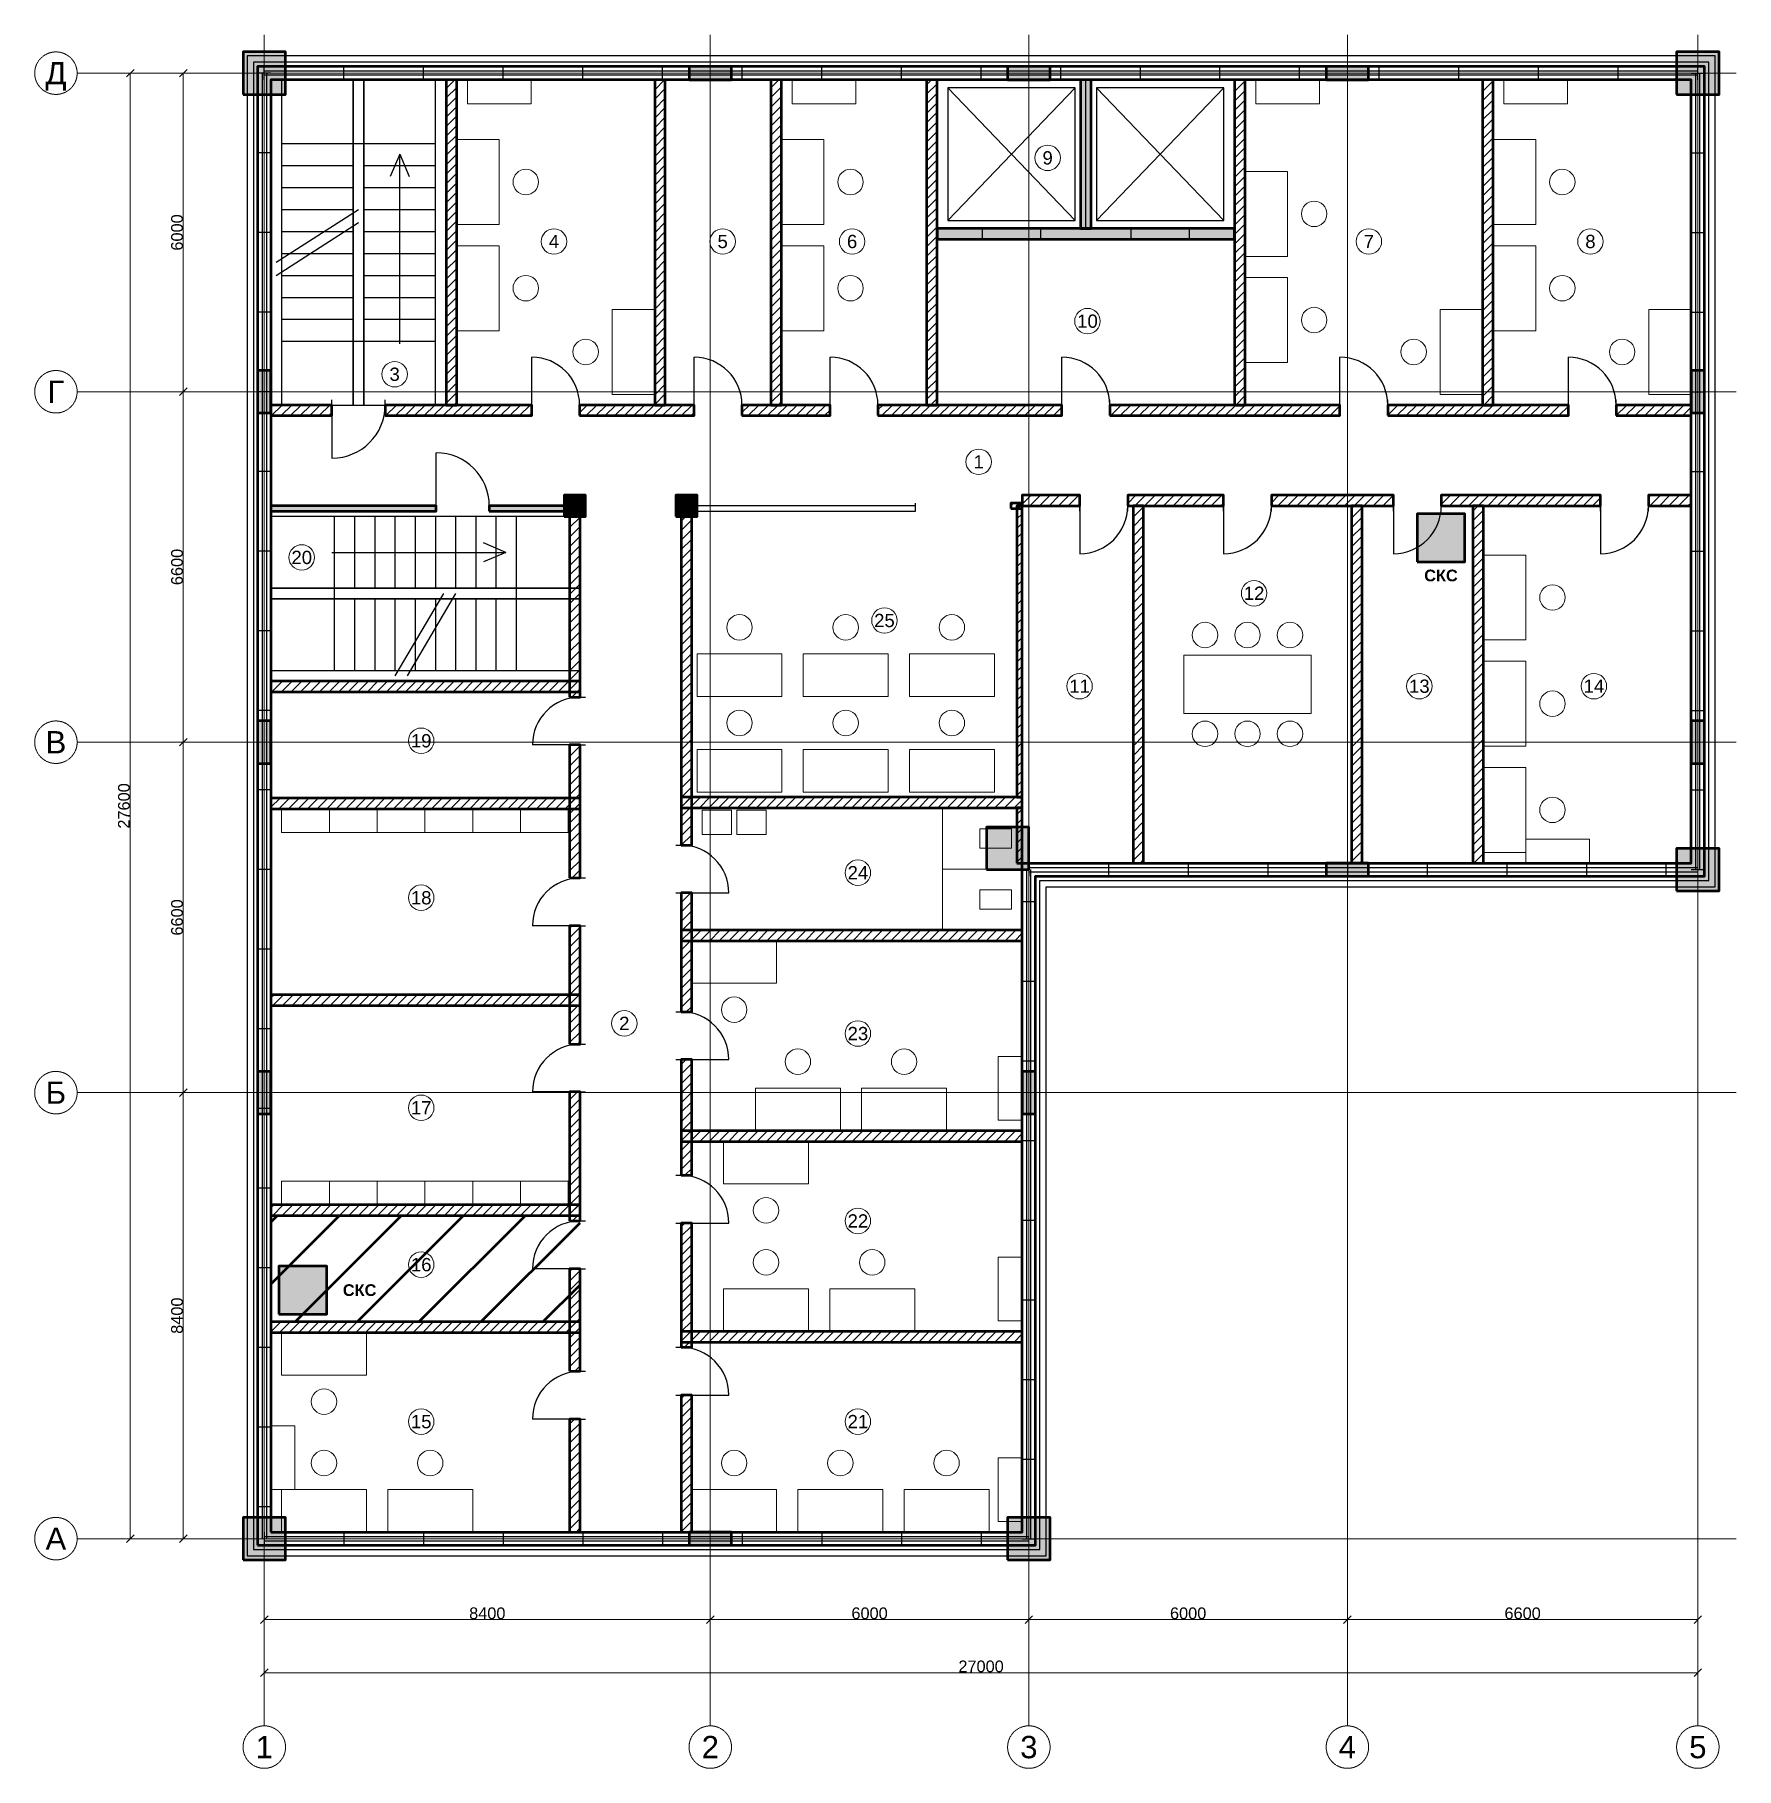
# Model space of a CAD drawing. Header units: millimetres. Extents: x -4325 to 27725, y -4325 to 28325.
import ezdxf
from ezdxf.enums import TextEntityAlignment as Align

# ---------------------------------------------------------------- set-up
doc = ezdxf.new("R2010")
doc.units = ezdxf.units.MM
doc.linetypes.add('CENTER2', pattern=[2.541, 1.587, -0.318, 0.318, -0.318])
for name, color, linetype, lineweight in [('A-ANNO-ROOM', 7, 'CONTINUOUS', 18), ('A-DIMS', 8, 'CONTINUOUS', 13), ('A-DOOR', 3, 'CONTINUOUS', 25), ('A-ELEV', 7, 'CONTINUOUS', 25), ('A-FACADE-PANEL', 8, 'CONTINUOUS', 25), ('A-FURN', 8, 'CONTINUOUS', 18), ('A-GLAZ-RIBBON', 5, 'CONTINUOUS', 25), ('A-GRID', 8, 'CENTER2', 13), ('A-HATCH', 9, 'CONTINUOUS', 9), ('A-OUTLINE', 7, 'CONTINUOUS', 50), ('A-SANI', 8, 'CONTINUOUS', 18), ('A-STAIR', 7, 'CONTINUOUS', 25), ('A-WALL-BLOCK', 9, 'CONTINUOUS', 50), ('A-WALL-GLASS', 4, 'CONTINUOUS', 25), ('A-WALL-RC', 7, 'CONTINUOUS', 50), ('E-SCS-RISER', 1, 'CONTINUOUS', 50), ('E-SERVER-ROOM', 1, 'CONTINUOUS', 50)]:
    doc.layers.add(name, color=color, linetype=linetype, lineweight=lineweight)
doc.styles.add('Arial-Bold', font='arialbd.ttf')
doc.styles.get("Standard").update_dxf_attribs({"font": 'arial.ttf'})

msp = doc.modelspace()

# ---------------------------------------------------------------- hatches: boundary and pattern name
at = {"layer": 'A-HATCH'}
h = msp.add_hatch(dxfattribs=at)
h.set_pattern_fill('ANSI31', scale=40)
h.paths.add_polyline_path([(3425, 21350), (3625, 21350), (3625, 27475), (3625, 27475), (3425, 27475), (3425, 27475)])
h = msp.add_hatch(dxfattribs=at)
h.set_pattern_fill('ANSI31', scale=40)
h.paths.add_polyline_path([(7353, 21350), (7553, 21350), (7553, 27475), (7553, 27475), (7353, 27475), (7353, 27475)])
h = msp.add_hatch(dxfattribs=at)
h.set_pattern_fill('ANSI31', scale=40)
h.paths.add_polyline_path([(9541, 21350), (9741, 21350), (9741, 27475), (9741, 27475), (9541, 27475), (9541, 27475)])
h = msp.add_hatch(dxfattribs=at)
h.set_pattern_fill('ANSI31', scale=40)
h.paths.add_polyline_path([(12474, 21350), (12674, 21350), (12674, 27475), (12674, 27475), (12474, 27475), (12474, 27475)])
h = msp.add_hatch(dxfattribs=at)
h.set_pattern_fill('ANSI31', scale=40)
h.paths.add_polyline_path([(18274, 21350), (18474, 21350), (18474, 27475), (18474, 27475), (18274, 27475), (18274, 27475)])
h = msp.add_hatch(dxfattribs=at)
h.set_pattern_fill('ANSI31', scale=40)
h.paths.add_polyline_path([(22947, 21350), (23147, 21350), (23147, 27475), (23147, 27475), (22947, 27475), (22947, 27475)])
h = msp.add_hatch(dxfattribs=at)
h.set_pattern_fill('ANSI31', scale=40)
h.paths.add_polyline_path([(125, 21150), (125, 21150), (1275, 21150), (1275, 21350), (125, 21350), (125, 21350)])
h = msp.add_hatch(dxfattribs=at)
h.set_pattern_fill('ANSI31', scale=40)
h.paths.add_polyline_path([(2275, 21150), (5039, 21150), (5039, 21350), (2275, 21350)])
h = msp.add_hatch(dxfattribs=at)
h.set_pattern_fill('ANSI31', scale=40)
h.paths.add_polyline_path([(5939, 21150), (8097, 21150), (8097, 21350), (5939, 21350)])
h = msp.add_hatch(dxfattribs=at)
h.set_pattern_fill('ANSI31', scale=40)
h.paths.add_polyline_path([(8997, 21150), (10658, 21150), (10658, 21350), (8997, 21350)])
h = msp.add_hatch(dxfattribs=at)
h.set_pattern_fill('ANSI31', scale=40)
h.paths.add_polyline_path([(11558, 21150), (15024, 21150), (15024, 21350), (11558, 21350)])
h = msp.add_hatch(dxfattribs=at)
h.set_pattern_fill('ANSI31', scale=40)
h.paths.add_polyline_path([(15924, 21150), (20260, 21150), (20260, 21350), (15924, 21350)])
h = msp.add_hatch(dxfattribs=at)
h.set_pattern_fill('ANSI31', scale=40)
h.paths.add_polyline_path([(21160, 21150), (24561, 21150), (24561, 21350), (21160, 21350)])
h = msp.add_hatch(dxfattribs=at)
h.set_pattern_fill('ANSI31', scale=40)
h.paths.add_polyline_path([(25461, 21150), (26875, 21150), (26875, 21150), (26875, 21350), (26875, 21350), (25461, 21350)])
h = msp.add_hatch(dxfattribs=at)
h.set_pattern_fill('ANSI31', scale=40)
h.paths.add_polyline_path([(14275, 19450), (15362, 19450), (15362, 19650), (14275, 19650)])
h = msp.add_hatch(dxfattribs=at)
h.set_pattern_fill('ANSI31', scale=40)
h.paths.add_polyline_path([(16262, 19450), (18068, 19450), (18068, 19650), (16262, 19650)])
h = msp.add_hatch(dxfattribs=at)
h.set_pattern_fill('ANSI31', scale=40)
h.paths.add_polyline_path([(18968, 19450), (21268, 19450), (21268, 19650), (18968, 19650)])
h = msp.add_hatch(dxfattribs=at)
h.set_pattern_fill('ANSI31', scale=40)
h.paths.add_polyline_path([(22168, 19450), (25168, 19450), (25168, 19650), (22168, 19650)])
h = msp.add_hatch(dxfattribs=at)
h.set_pattern_fill('ANSI31', scale=40)
h.paths.add_polyline_path([(26068, 19450), (26875, 19450), (26875, 19450), (26875, 19650), (26875, 19650), (26068, 19650)])
h = msp.add_hatch(dxfattribs=at)
h.set_pattern_fill('ANSI31', scale=40)
h.paths.add_polyline_path([(5750, 15850), (5950, 15850), (5950, 19450), (5750, 19450)])
h = msp.add_hatch(dxfattribs=at)
h.set_pattern_fill('ANSI31', scale=40)
h.paths.add_polyline_path([(7850, 13062), (8050, 13062), (8050, 19450), (7850, 19450)])
h = msp.add_hatch(dxfattribs=at)
h.set_pattern_fill('ANSI31', scale=40)
h.paths.add_polyline_path([(14062, 19400), (14275, 19400), (14275, 19500), (14062, 19500)])
h = msp.add_hatch(dxfattribs=at)
h.set_pattern_fill('ANSI31', scale=40)
h.paths.add_polyline_path([(14175, 13962), (14275, 13962), (14275, 19450), (14175, 19450)])
h = msp.add_hatch(dxfattribs=at)
h.set_pattern_fill('ANSI31', scale=40)
h.paths.add_polyline_path([(16362, 12725), (16562, 12725), (16562, 12725), (16562, 19450), (16362, 19450), (16362, 12725)])
h = msp.add_hatch(dxfattribs=at)
h.set_pattern_fill('ANSI31', scale=40)
h.paths.add_polyline_path([(20475, 12725), (20675, 12725), (20675, 12725), (20675, 19450), (20475, 19450), (20475, 12725)])
h = msp.add_hatch(dxfattribs=at)
h.set_pattern_fill('ANSI31', scale=40)
h.paths.add_polyline_path([(22762, 12725), (22962, 12725), (22962, 12725), (22962, 19450), (22762, 19450), (22762, 12725)])
h = msp.add_hatch(dxfattribs=at)
h.set_pattern_fill('ANSI31', scale=40)
h.paths.add_polyline_path([(125, 15950), (125, 15950), (5950, 15950), (5950, 16150), (125, 16150), (125, 16150)])
h = msp.add_hatch(dxfattribs=at)
h.set_pattern_fill('ANSI31', scale=40)
h.paths.add_polyline_path([(5750, 12444), (5950, 12444), (5950, 14950), (5750, 14950)])
h = msp.add_hatch(dxfattribs=at)
h.set_pattern_fill('ANSI31', scale=40)
h.paths.add_polyline_path([(125, 13747), (125, 13747), (5950, 13747), (5950, 13947), (125, 13947), (125, 13947)])
h = msp.add_hatch(dxfattribs=at)
h.set_pattern_fill('ANSI31', scale=40)
h.paths.add_polyline_path([(7850, 13762), (14275, 13762), (14275, 13962), (7850, 13962)])
h = msp.add_hatch(dxfattribs=at)
h.set_pattern_fill('ANSI31', scale=40)
h.paths.add_polyline_path([(14175, 12725), (14275, 12725), (14275, 12725), (14275, 13762), (14175, 13762), (14175, 12725)])
h = msp.add_hatch(dxfattribs=at)
h.set_pattern_fill('ANSI31', scale=40)
h.paths.add_polyline_path([(7850, 9922), (8050, 9922), (8050, 12162), (7850, 12162)])
h = msp.add_hatch(dxfattribs=at)
h.set_pattern_fill('ANSI31', scale=40)
h.paths.add_polyline_path([(5750, 9313), (5950, 9313), (5950, 11544), (5750, 11544)])
h = msp.add_hatch(dxfattribs=at)
h.set_pattern_fill('ANSI31', scale=40)
h.paths.add_polyline_path([(7850, 11262), (14275, 11262), (14275, 11262), (14275, 11462), (14275, 11462), (7850, 11462)])
h = msp.add_hatch(dxfattribs=at)
h.set_pattern_fill('ANSI31', scale=40)
h.paths.add_polyline_path([(125, 10041), (125, 10041), (5950, 10041), (5950, 10241), (125, 10241), (125, 10241)])
h = msp.add_hatch(dxfattribs=at)
h.set_pattern_fill('ANSI31', scale=40)
h.paths.add_polyline_path([(7850, 6844), (8050, 6844), (8050, 9022), (7850, 9022)])
h = msp.add_hatch(dxfattribs=at)
h.set_pattern_fill('ANSI31', scale=40)
h.paths.add_polyline_path([(5750, 5985), (5950, 5985), (5950, 8413), (5750, 8413)])
h = msp.add_hatch(dxfattribs=at)
h.set_pattern_fill('ANSI31', scale=40)
h.paths.add_polyline_path([(7850, 7483), (14275, 7483), (14275, 7483), (14275, 7683), (14275, 7683), (7850, 7683)])
h = msp.add_hatch(dxfattribs=at)
h.set_pattern_fill('ANSI31', scale=40)
h.paths.add_polyline_path([(125, 6085), (125, 6085), (5950, 6085), (5950, 6285), (125, 6285), (125, 6285)])
h = msp.add_hatch(dxfattribs=at)
h.set_pattern_fill('ANSI31', scale=40)
h.paths.add_polyline_path([(7850, 3604), (8050, 3604), (8050, 5944), (7850, 5944)])
h = msp.add_hatch(dxfattribs=at)
h.set_pattern_fill('ANSI31', scale=40)
h.paths.add_polyline_path([(5750, 3153), (5950, 3153), (5950, 5085), (5750, 5085)])
h = msp.add_hatch(dxfattribs=at)
h.set_pattern_fill('ANSI31', scale=40)
h.paths.add_polyline_path([(125, 3881), (125, 3881), (5950, 3881), (5950, 4081), (125, 4081), (125, 4081)])
h = msp.add_hatch(dxfattribs=at)
h.set_pattern_fill('ANSI31', scale=40)
h.paths.add_polyline_path([(7850, 3704), (14275, 3704), (14275, 3704), (14275, 3904), (14275, 3904), (7850, 3904)])
h = msp.add_hatch(dxfattribs=at)
h.set_pattern_fill('ANSI31', scale=40)
h.paths.add_polyline_path([(7850, 125), (8050, 125), (8050, 125), (8050, 2704), (7850, 2704), (7850, 125)])
h = msp.add_hatch(dxfattribs=at)
h.set_pattern_fill('ANSI31', scale=40)
h.paths.add_polyline_path([(5750, 125), (5950, 125), (5950, 125), (5950, 2253), (5750, 2253), (5750, 125)])
at = {"layer": 'A-WALL-RC'}
h = msp.add_hatch(color=7, dxfattribs=at)
h.dxf.hatch_style = 1
h.paths.add_polyline_path([(-400, 27200), (400, 27200), (400, 28000), (-400, 28000)])
h = msp.add_hatch(color=7, dxfattribs=at)
h.dxf.hatch_style = 1
h.paths.add_polyline_path([(26600, 27200), (27400, 27200), (27400, 28000), (26600, 28000)])
h = msp.add_hatch(color=7, dxfattribs=at)
h.dxf.hatch_style = 1
h.paths.add_polyline_path([(8000, 27475), (8800, 27475), (8800, 27725), (8000, 27725)])
h = msp.add_hatch(color=7, dxfattribs=at)
h.dxf.hatch_style = 1
h.paths.add_polyline_path([(14000, 27475), (14800, 27475), (14800, 27725), (14000, 27725)])
h = msp.add_hatch(color=7, dxfattribs=at)
h.dxf.hatch_style = 1
h.paths.add_polyline_path([(15374, 24675), (15574, 24675), (15574, 27475), (15574, 27475), (15374, 27475), (15374, 27475)])
h = msp.add_hatch(color=7, dxfattribs=at)
h.dxf.hatch_style = 1
h.paths.add_polyline_path([(20000, 27475), (20800, 27475), (20800, 27725), (20000, 27725)])
h = msp.add_hatch(color=7, dxfattribs=at)
h.dxf.hatch_style = 1
h.paths.add_polyline_path([(12674, 24475), (18274, 24475), (18274, 24675), (12674, 24675)])
h = msp.add_hatch(color=7, dxfattribs=at)
h.dxf.hatch_style = 1
h.paths.add_polyline_path([(-125, 21200), (125, 21200), (125, 22000), (-125, 22000)])
h = msp.add_hatch(color=7, dxfattribs=at)
h.dxf.hatch_style = 1
h.paths.add_polyline_path([(26875, 21200), (27125, 21200), (27125, 22000), (26875, 22000)])
h = msp.add_hatch(color=7, dxfattribs=at)
h.dxf.hatch_style = 1
h.paths.add_polyline_path([(5650, 19250), (6050, 19250), (6050, 19650), (5650, 19650)])
h = msp.add_hatch(color=7, dxfattribs=at)
h.dxf.hatch_style = 1
h.paths.add_polyline_path([(7750, 19250), (8150, 19250), (8150, 19650), (7750, 19650)])
h = msp.add_hatch(color=7, dxfattribs=at)
h.dxf.hatch_style = 1
h.paths.add_polyline_path([(125, 19350), (125, 19350), (3238, 19350), (3238, 19450), (125, 19450), (125, 19450)])
h = msp.add_hatch(color=7, dxfattribs=at)
h.dxf.hatch_style = 1
h.paths.add_polyline_path([(4238, 19350), (5750, 19350), (5750, 19450), (4238, 19450)])
h = msp.add_hatch(color=7, dxfattribs=at)
h.dxf.hatch_style = 1
h.paths.add_polyline_path([(-125, 14600), (125, 14600), (125, 15400), (-125, 15400)])
h = msp.add_hatch(color=7, dxfattribs=at)
h.dxf.hatch_style = 1
h.paths.add_polyline_path([(26875, 14600), (27125, 14600), (27125, 15400), (26875, 15400)])
h = msp.add_hatch(color=7, dxfattribs=at)
h.dxf.hatch_style = 1
h.paths.add_polyline_path([(13600, 12600), (14400, 12600), (14400, 13400), (13600, 13400)])
h = msp.add_hatch(color=7, dxfattribs=at)
h.dxf.hatch_style = 1
h.paths.add_polyline_path([(26600, 12200), (27400, 12200), (27400, 13000), (26600, 13000)])
h = msp.add_hatch(color=7, dxfattribs=at)
h.dxf.hatch_style = 1
h.paths.add_polyline_path([(20000, 12475), (20800, 12475), (20800, 12725), (20000, 12725)])
h = msp.add_hatch(color=7, dxfattribs=at)
h.dxf.hatch_style = 1
h.paths.add_polyline_path([(-125, 8000), (125, 8000), (125, 8800), (-125, 8800)])
h = msp.add_hatch(color=7, dxfattribs=at)
h.dxf.hatch_style = 1
h.paths.add_polyline_path([(14275, 8000), (14525, 8000), (14525, 8800), (14275, 8800)])
h = msp.add_hatch(color=7, dxfattribs=at)
h.dxf.hatch_style = 1
h.paths.add_polyline_path([(-400, -400), (400, -400), (400, 400), (-400, 400)])
h = msp.add_hatch(color=7, dxfattribs=at)
h.dxf.hatch_style = 1
h.paths.add_polyline_path([(14000, -400), (14800, -400), (14800, 400), (14000, 400)])
h = msp.add_hatch(color=7, dxfattribs=at)
h.dxf.hatch_style = 1
h.paths.add_polyline_path([(8000, -125), (8800, -125), (8800, 125), (8000, 125)])
at = {"layer": 'E-SCS-RISER'}
h = msp.add_hatch(color=7, dxfattribs=at)
h.dxf.hatch_style = 1
h.paths.add_polyline_path([(21712, 18400), (22612, 18400), (22612, 19300), (21712, 19300)])
h = msp.add_hatch(color=7, dxfattribs=at)
h.dxf.hatch_style = 1
h.paths.add_polyline_path([(275, 4231), (1175, 4231), (1175, 5131), (275, 5131)])
at = {"layer": 'E-SERVER-ROOM'}
h = msp.add_hatch(dxfattribs=at)
h.set_pattern_fill('ANSI31', scale=260)
h.paths.add_polyline_path([(125, 4081), (5950, 4081), (5950, 6085), (125, 6085)])

# ---------------------------------------------------------------- linework, layer by layer
at = {"layer": 'A-ANNO-ROOM'}
for centre in [(14754, 26005), (5455, 24430), (8633, 24430), (11071, 24430), (20804, 24430), (24977, 24430), (15504, 22930), (2455, 21930), (13455, 20280), (705, 18480), (18642, 17805), (11680, 17292), (15355, 16055), (21755, 16055), (25042, 16055), (2955, 15027), (11180, 12542), (2955, 12071), (6780, 9705), (11180, 9513), (2955, 8115), (11180, 5984), (2955, 5161), (2955, 2205), (11180, 2205)]:
    msp.add_circle(centre, 240, dxfattribs=at)
at = {"layer": 'A-DIMS'}
for p, q in [((-2596, 27529), (-2454, 27671)), ((-2525, 0), (-2525, 27600)), ((-1596, 27529), (-1454, 27671)), ((-1525, 21600), (-1525, 27600)), ((-1596, 21529), (-1454, 21671)), ((-1596, 21529), (-1454, 21671)), ((-1525, 15000), (-1525, 21600)), ((-1596, 14929), (-1454, 15071)), ((-1596, 14929), (-1454, 15071)), ((-1525, 8400), (-1525, 15000)), ((-1596, 8329), (-1454, 8471)), ((-1596, 8329), (-1454, 8471)), ((-1525, 0), (-1525, 8400)), ((-2596, -71), (-2454, 71)), ((-1596, -71), (-1454, 71)), ((-71, -1596), (71, -1454)), ((0, -1525), (8400, -1525)), ((8329, -1596), (8471, -1454)), ((8329, -1596), (8471, -1454)), ((8400, -1525), (14400, -1525)), ((14329, -1596), (14471, -1454)), ((14329, -1596), (14471, -1454)), ((14400, -1525), (20400, -1525)), ((20329, -1596), (20471, -1454)), ((20329, -1596), (20471, -1454)), ((20400, -1525), (27000, -1525)), ((26929, -1596), (27071, -1454)), ((-71, -2596), (71, -2454)), ((0, -2525), (27000, -2525)), ((26929, -2596), (27071, -2454))]:
    msp.add_line(p, q, dxfattribs=at)
at = {"layer": 'A-DOOR'}
for p, q in [((13524, 24475), (13524, 24675)), ((14624, 24475), (14624, 24675)), ((16324, 24475), (16324, 24675)), ((17424, 24475), (17424, 24675)), ((5039, 21350), (5039, 22250)), ((8097, 21350), (8097, 22250)), ((10658, 21350), (10658, 22250)), ((15024, 21350), (15024, 22250)), ((20260, 21350), (20260, 22250)), ((24561, 21350), (24561, 22250)), ((1275, 21250), (1275, 21450)), ((1275, 21350), (1275, 20350)), ((2275, 21250), (2275, 21450)), ((5039, 21250), (5039, 21450)), ((5939, 21250), (5939, 21450)), ((8097, 21250), (8097, 21450)), ((8997, 21250), (8997, 21450)), ((10658, 21250), (10658, 21450)), ((11558, 21250), (11558, 21450)), ((15024, 21250), (15024, 21450)), ((15924, 21250), (15924, 21450)), ((20260, 21250), (20260, 21450)), ((21160, 21250), (21160, 21450)), ((24561, 21250), (24561, 21450)), ((25461, 21250), (25461, 21450)), ((3238, 19450), (3238, 20450)), ((3238, 19400), (3238, 19500)), ((4238, 19400), (4238, 19500)), ((12262, 19400), (12262, 19500)), ((14062, 19400), (14062, 19500)), ((15362, 19350), (15362, 19550)), ((15362, 19450), (15362, 18550)), ((16262, 19350), (16262, 19550)), ((18068, 19350), (18068, 19550)), ((18068, 19450), (18068, 18550)), ((18968, 19350), (18968, 19550)), ((21268, 19350), (21268, 19550)), ((21268, 19450), (21268, 18550)), ((22168, 19350), (22168, 19550)), ((25168, 19350), (25168, 19550)), ((25168, 19450), (25168, 18550)), ((26068, 19350), (26068, 19550)), ((5850, 15850), (6050, 15850)), ((5950, 14950), (5050, 14950)), ((5850, 14950), (6050, 14950)), ((7750, 13062), (7950, 13062)), ((5850, 12444), (6050, 12444)), ((7750, 12162), (7950, 12162)), ((7850, 12162), (8750, 12162)), ((5950, 11544), (5050, 11544)), ((5850, 11544), (6050, 11544)), ((7750, 9922), (7950, 9922)), ((5850, 9313), (6050, 9313)), ((7750, 9022), (7950, 9022)), ((7850, 9022), (8750, 9022)), ((5950, 8413), (5050, 8413)), ((5850, 8413), (6050, 8413)), ((7750, 6844), (7950, 6844)), ((5850, 5985), (6050, 5985)), ((7750, 5944), (7950, 5944)), ((7850, 5944), (8750, 5944)), ((5950, 5085), (5050, 5085)), ((5850, 5085), (6050, 5085)), ((7750, 3604), (7950, 3604)), ((5850, 3153), (6050, 3153)), ((7750, 2704), (7950, 2704)), ((7850, 2704), (8750, 2704)), ((5950, 2253), (5050, 2253)), ((5850, 2253), (6050, 2253))]:
    msp.add_line(p, q, dxfattribs=at)
for centre, radius, start, end in [((5039, 21350), 900, 0, 90), ((8097, 21350), 900, 0, 90), ((10658, 21350), 900, 0, 90), ((15024, 21350), 900, 0, 90), ((20260, 21350), 900, 0, 90), ((24561, 21350), 900, 0, 90), ((1275, 21350), 1000, -90, 0), ((3238, 19450), 1000, 0, 90), ((15362, 19450), 900, -90, 0), ((18068, 19450), 900, -90, 0), ((21268, 19450), 900, -90, 0), ((25168, 19450), 900, -90, 0), ((5950, 14950), 900, 90, 180), ((7850, 12162), 900, 0, 90), ((5950, 11544), 900, 90, 180), ((7850, 9022), 900, 0, 90), ((5950, 8413), 900, 90, 180), ((7850, 5944), 900, 0, 90), ((5950, 5085), 900, 90, 180), ((7850, 2704), 900, 0, 90), ((5950, 2253), 900, 90, 180)]:
    msp.add_arc(centre, radius, start, end, dxfattribs=at)
at = {"layer": 'A-ELEV'}
for p, q in [((15474, 24675), (15474, 27475)), ((12874, 24825), (15274, 27325)), ((12874, 27325), (15274, 24825)), ((15674, 24825), (18074, 27325)), ((15674, 27325), (18074, 24825))]:
    msp.add_line(p, q, dxfattribs=at)
for points in [[(12874, 24825), (15274, 24825), (15274, 27325), (12874, 27325)], [(15674, 24825), (18074, 24825), (18074, 27325), (15674, 27325)]]:
    msp.add_lwpolyline(points, close=True, dxfattribs=at)
at = {"layer": 'A-FACADE-PANEL'}
for points in [[(-325, -325), (14725, -325), (14725, 12275), (27325, 12275), (27325, 27925), (-325, 27925)], [(-205, -205), (14605, -205), (14605, 12395), (27205, 12395), (27205, 27805), (-205, 27805)]]:
    msp.add_lwpolyline(points, close=True, dxfattribs=at)
at = {"layer": 'A-FURN'}
for p, q in [((1225, 13297), (1225, 13747)), ((2125, 13297), (2125, 13747)), ((3025, 13297), (3025, 13747)), ((3925, 13297), (3925, 13747)), ((4825, 13297), (4825, 13747)), ((5725, 13297), (5725, 13747)), ((1225, 6285), (1225, 6735)), ((2125, 6285), (2125, 6735)), ((3025, 6285), (3025, 6735)), ((3925, 6285), (3925, 6735)), ((4825, 6285), (4825, 6735)), ((5725, 6285), (5725, 6735))]:
    msp.add_line(p, q, dxfattribs=at)
for points in [[(3825, 27025), (5025, 27025), (5025, 27475), (3825, 27475)], [(9941, 27025), (11141, 27025), (11141, 27475), (9941, 27475)], [(18674, 27025), (19874, 27025), (19874, 27475), (18674, 27475)], [(23347, 27025), (24547, 27025), (24547, 27475), (23347, 27475)], [(3625, 24750), (4425, 24750), (4425, 26350), (3625, 26350)], [(9741, 24750), (10541, 24750), (10541, 26350), (9741, 26350)], [(23147, 24750), (23947, 24750), (23947, 26350), (23147, 26350)], [(18474, 24150), (19274, 24150), (19274, 25750), (18474, 25750)], [(3625, 22750), (4425, 22750), (4425, 24350), (3625, 24350)], [(9741, 22750), (10541, 22750), (10541, 24350), (9741, 24350)], [(23147, 22750), (23947, 22750), (23947, 24350), (23147, 24350)], [(18474, 22150), (19274, 22150), (19274, 23750), (18474, 23750)], [(6553, 21550), (7353, 21550), (7353, 23150), (6553, 23150)], [(22147, 21550), (22947, 21550), (22947, 23150), (22147, 23150)], [(26075, 21550), (26875, 21550), (26875, 23150), (26075, 23150)], [(22962, 16925), (23762, 16925), (23762, 18525), (22962, 18525)], [(8150, 15862), (9750, 15862), (9750, 16662), (8150, 16662)], [(10150, 15862), (11750, 15862), (11750, 16662), (10150, 16662)], [(12150, 15862), (13750, 15862), (13750, 16662), (12150, 16662)], [(17318, 15538), (19718, 15538), (19718, 16638), (17318, 16638)], [(22962, 14925), (23762, 14925), (23762, 16525), (22962, 16525)], [(8150, 14062), (9750, 14062), (9750, 14862), (8150, 14862)], [(10150, 14062), (11750, 14062), (11750, 14862), (10150, 14862)], [(12150, 14062), (13750, 14062), (13750, 14862), (12150, 14862)], [(22962, 12925), (23762, 12925), (23762, 14525), (22962, 14525)], [(325, 13297), (5750, 13297), (5750, 13747), (325, 13747)], [(23762, 12725), (24962, 12725), (24962, 13175), (23762, 13175)], [(8050, 10462), (9650, 10462), (9650, 11262), (8050, 11262)], [(13825, 7883), (14275, 7883), (14275, 9083), (13825, 9083)], [(9250, 7683), (10850, 7683), (10850, 8483), (9250, 8483)], [(11250, 7683), (12850, 7683), (12850, 8483), (11250, 8483)], [(8650, 6683), (10250, 6683), (10250, 7483), (8650, 7483)], [(325, 6285), (5750, 6285), (5750, 6735), (325, 6735)], [(13825, 4104), (14275, 4104), (14275, 5304), (13825, 5304)], [(8650, 3904), (10250, 3904), (10250, 4704), (8650, 4704)], [(10650, 3904), (12250, 3904), (12250, 4704), (10650, 4704)], [(325, 3081), (1925, 3081), (1925, 3881), (325, 3881)], [(125, 925), (575, 925), (575, 2125), (125, 2125)], [(13825, 325), (14275, 325), (14275, 1525), (13825, 1525)], [(325, 125), (1925, 125), (1925, 925), (325, 925)], [(2325, 125), (3925, 125), (3925, 925), (2325, 925)], [(8050, 125), (9650, 125), (9650, 925), (8050, 925)], [(10050, 125), (11650, 125), (11650, 925), (10050, 925)], [(12050, 125), (13650, 125), (13650, 925), (12050, 925)]]:
    msp.add_lwpolyline(points, close=True, dxfattribs=at)
for centre in [(4925, 25550), (11041, 25550), (24447, 25550), (19774, 24950), (4925, 23550), (11041, 23550), (24447, 23550), (19774, 22950), (6053, 22350), (21647, 22350), (25575, 22350), (24262, 17725), (8950, 17162), (10950, 17162), (12950, 17162), (17718, 17018), (18518, 17018), (19318, 17018), (24262, 15725), (8950, 15362), (10950, 15362), (12950, 15362), (17718, 15158), (18518, 15158), (19318, 15158), (24262, 13725), (8850, 9962), (10050, 8983), (12050, 8983), (9450, 6183), (9450, 5204), (11450, 5204), (1125, 2581), (1125, 1425), (3125, 1425), (8850, 1425), (10850, 1425), (12850, 1425)]:
    msp.add_circle(centre, 240, dxfattribs=at)
at = {"layer": 'A-GLAZ-RIBBON'}
for p, q in [((125, 27600), (-125, 27600)), ((-40, 27600), (-40, 0)), ((0, 27475), (0, 27725)), ((27000, 27640), (0, 27640)), ((27000, 27560), (0, 27560)), ((40, 27600), (40, 0)), ((1500, 27475), (1500, 27725)), ((3000, 27475), (3000, 27725)), ((4500, 27475), (4500, 27725)), ((6000, 27475), (6000, 27725)), ((7500, 27475), (7500, 27725)), ((9000, 27475), (9000, 27725)), ((10500, 27475), (10500, 27725)), ((12000, 27475), (12000, 27725)), ((13500, 27475), (13500, 27725)), ((15000, 27475), (15000, 27725)), ((16500, 27475), (16500, 27725)), ((18000, 27475), (18000, 27725)), ((19500, 27475), (19500, 27725)), ((21000, 27475), (21000, 27725)), ((22500, 27475), (22500, 27725)), ((24000, 27475), (24000, 27725)), ((25500, 27475), (25500, 27725)), ((26875, 27600), (27125, 27600)), ((26960, 12600), (26960, 27600)), ((27000, 27475), (27000, 27725)), ((27040, 12600), (27040, 27600)), ((125, 26100), (-125, 26100)), ((26875, 26100), (27125, 26100)), ((125, 24600), (-125, 24600)), ((26875, 24600), (27125, 24600)), ((125, 23100), (-125, 23100)), ((26875, 23100), (27125, 23100)), ((125, 21600), (-125, 21600)), ((26875, 21600), (27125, 21600)), ((125, 20100), (-125, 20100)), ((26875, 20100), (27125, 20100)), ((125, 18600), (-125, 18600)), ((26875, 18600), (27125, 18600)), ((125, 17100), (-125, 17100)), ((26875, 17100), (27125, 17100)), ((125, 15600), (-125, 15600)), ((26875, 15600), (27125, 15600)), ((125, 14100), (-125, 14100)), ((26875, 14100), (27125, 14100)), ((125, 12600), (-125, 12600)), ((14360, 0), (14360, 12600)), ((14400, 12725), (14400, 12475)), ((14400, 12640), (27000, 12640)), ((14400, 12560), (27000, 12560)), ((14440, 0), (14440, 12600)), ((15900, 12725), (15900, 12475)), ((17400, 12725), (17400, 12475)), ((18900, 12725), (18900, 12475)), ((20400, 12725), (20400, 12475)), ((21900, 12725), (21900, 12475)), ((23400, 12725), (23400, 12475)), ((24900, 12725), (24900, 12475)), ((26400, 12725), (26400, 12475)), ((26875, 12600), (27125, 12600)), ((14275, 12000), (14525, 12000)), ((125, 11100), (-125, 11100)), ((14275, 10500), (14525, 10500)), ((125, 9600), (-125, 9600)), ((14275, 9000), (14525, 9000)), ((125, 8100), (-125, 8100)), ((14275, 7500), (14525, 7500)), ((125, 6600), (-125, 6600)), ((14275, 6000), (14525, 6000)), ((125, 5100), (-125, 5100)), ((14275, 4500), (14525, 4500)), ((125, 3600), (-125, 3600)), ((14275, 3000), (14525, 3000)), ((125, 2100), (-125, 2100)), ((14275, 1500), (14525, 1500)), ((125, 600), (-125, 600)), ((0, 125), (0, -125)), ((0, 40), (14400, 40)), ((1500, 125), (1500, -125)), ((3000, 125), (3000, -125)), ((4500, 125), (4500, -125)), ((6000, 125), (6000, -125)), ((7500, 125), (7500, -125)), ((9000, 125), (9000, -125)), ((10500, 125), (10500, -125)), ((12000, 125), (12000, -125)), ((13500, 125), (13500, -125)), ((14275, 0), (14525, 0)), ((0, -40), (14400, -40))]:
    msp.add_line(p, q, dxfattribs=at)
at = {"layer": 'A-GRID'}
for p, q in [((0, -3525), (0, 28325)), ((8400, -3525), (8400, 28325)), ((14400, -3525), (14400, 28325)), ((20400, -3525), (20400, 28325)), ((27000, -3525), (27000, 28325)), ((-3525, 27600), (27725, 27600)), ((-3525, 21600), (27725, 21600)), ((-3525, 15000), (27725, 15000)), ((-3525, 8400), (27725, 8400)), ((-3525, 0), (27725, 0))]:
    msp.add_line(p, q, dxfattribs=at)
for centre in [(-3925, 27600), (-3925, 21600), (-3925, 15000), (-3925, 8400), (-3925, 0), (0, -3925), (8400, -3925), (14400, -3925), (20400, -3925), (27000, -3925)]:
    msp.add_circle(centre, 400, dxfattribs=at)
at = {"layer": 'A-OUTLINE'}
for points in [[(-125, -125), (14525, -125), (14525, 12475), (27125, 12475), (27125, 27725), (-125, 27725)], [(125, 125), (14275, 125), (14275, 12725), (26875, 12725), (26875, 27475), (125, 27475)]]:
    msp.add_lwpolyline(points, close=True, dxfattribs=at)
at = {"layer": 'A-SANI'}
for points in [[(8250, 13262), (8800, 13262), (8800, 13722), (8250, 13722)], [(8900, 13262), (9450, 13262), (9450, 13722), (8900, 13722)], [(12775, 12612), (14275, 12612), (14275, 13762), (12775, 13762)], [(13475, 13007), (14075, 13007), (14075, 13367), (13475, 13367)], [(12775, 11462), (14275, 11462), (14275, 12612), (12775, 12612)], [(13475, 11857), (14075, 11857), (14075, 12217), (13475, 12217)]]:
    msp.add_lwpolyline(points, close=True, dxfattribs=at)
at = {"layer": 'A-STAIR'}
for p, q in [((325, 26275), (1675, 26275)), ((325, 26275), (3225, 26275)), ((1875, 26275), (3225, 26275)), ((325, 25861), (1675, 25861)), ((1875, 25861), (3225, 25861)), ((2550, 26075), (2370, 25655)), ((2550, 22500), (2550, 26075)), ((2550, 26075), (2730, 25655)), ((325, 25447), (1675, 25447)), ((1875, 25447), (3225, 25447)), ((225, 24040), (1775, 25033)), ((325, 25033), (1675, 25033)), ((1875, 25033), (3225, 25033)), ((225, 23792), (1775, 24785)), ((325, 24619), (1675, 24619)), ((1875, 24619), (3225, 24619)), ((325, 24206), (1675, 24206)), ((1875, 24206), (3225, 24206)), ((325, 23792), (1675, 23792)), ((1875, 23792), (3225, 23792)), ((325, 23378), (1675, 23378)), ((1875, 23378), (3225, 23378)), ((325, 22964), (1675, 22964)), ((1875, 22964), (3225, 22964)), ((325, 22550), (3225, 22550)), ((1325, 16350), (1325, 19250)), ((1706, 17900), (1706, 19250)), ((2086, 17900), (2086, 19250)), ((2467, 17900), (2467, 19250)), ((2847, 17900), (2847, 19250)), ((3228, 17900), (3228, 19250)), ((3608, 17900), (3608, 19250)), ((3989, 17900), (3989, 19250)), ((4369, 17900), (4369, 19250)), ((4750, 17900), (4750, 19250)), ((4750, 16350), (4750, 19250)), ((4550, 18575), (4130, 18755)), ((1275, 18575), (4550, 18575)), ((4550, 18575), (4130, 18395)), ((1706, 16350), (1706, 17700)), ((2086, 16350), (2086, 17700)), ((2467, 16250), (3380, 17800)), ((2467, 16350), (2467, 17700)), ((2695, 16250), (3608, 17800)), ((2847, 16350), (2847, 17700)), ((3228, 16350), (3228, 17700)), ((3608, 16350), (3608, 17700)), ((3989, 16350), (3989, 17700)), ((4369, 16350), (4369, 17700)), ((4750, 16350), (4750, 17700))]:
    msp.add_line(p, q, dxfattribs=at)
for points in [[(325, 21350), (1675, 21350), (1675, 27475), (325, 27475)], [(1675, 21350), (1875, 21350), (1875, 27475), (1675, 27475)], [(1875, 21350), (3225, 21350), (3225, 27475), (1875, 27475)], [(125, 17900), (5950, 17900), (5950, 19250), (125, 19250)], [(125, 17700), (5950, 17700), (5950, 17900), (125, 17900)], [(125, 16350), (5950, 16350), (5950, 17700), (125, 17700)]]:
    msp.add_lwpolyline(points, close=True, dxfattribs=at)
at = {"layer": 'A-WALL-BLOCK'}
for points in [[(3425, 21350), (3625, 21350), (3625, 27475), (3625, 27475), (3425, 27475), (3425, 27475)], [(7353, 21350), (7553, 21350), (7553, 27475), (7553, 27475), (7353, 27475), (7353, 27475)], [(9541, 21350), (9741, 21350), (9741, 27475), (9741, 27475), (9541, 27475), (9541, 27475)], [(12474, 21350), (12674, 21350), (12674, 27475), (12674, 27475), (12474, 27475), (12474, 27475)], [(18274, 21350), (18474, 21350), (18474, 27475), (18474, 27475), (18274, 27475), (18274, 27475)], [(22947, 21350), (23147, 21350), (23147, 27475), (23147, 27475), (22947, 27475), (22947, 27475)], [(125, 21150), (125, 21150), (1275, 21150), (1275, 21350), (125, 21350), (125, 21350)], [(2275, 21150), (5039, 21150), (5039, 21350), (2275, 21350)], [(5939, 21150), (8097, 21150), (8097, 21350), (5939, 21350)], [(8997, 21150), (10658, 21150), (10658, 21350), (8997, 21350)], [(11558, 21150), (15024, 21150), (15024, 21350), (11558, 21350)], [(15924, 21150), (20260, 21150), (20260, 21350), (15924, 21350)], [(21160, 21150), (24561, 21150), (24561, 21350), (21160, 21350)], [(25461, 21150), (26875, 21150), (26875, 21150), (26875, 21350), (26875, 21350), (25461, 21350)], [(14275, 19450), (15362, 19450), (15362, 19650), (14275, 19650)], [(16262, 19450), (18068, 19450), (18068, 19650), (16262, 19650)], [(18968, 19450), (21268, 19450), (21268, 19650), (18968, 19650)], [(22168, 19450), (25168, 19450), (25168, 19650), (22168, 19650)], [(26068, 19450), (26875, 19450), (26875, 19450), (26875, 19650), (26875, 19650), (26068, 19650)], [(5750, 15850), (5950, 15850), (5950, 19450), (5750, 19450)], [(7850, 13062), (8050, 13062), (8050, 19450), (7850, 19450)], [(14062, 19400), (14275, 19400), (14275, 19500), (14062, 19500)], [(14175, 13962), (14275, 13962), (14275, 19450), (14175, 19450)], [(16362, 12725), (16562, 12725), (16562, 12725), (16562, 19450), (16362, 19450), (16362, 12725)], [(20475, 12725), (20675, 12725), (20675, 12725), (20675, 19450), (20475, 19450), (20475, 12725)], [(22762, 12725), (22962, 12725), (22962, 12725), (22962, 19450), (22762, 19450), (22762, 12725)], [(125, 15950), (125, 15950), (5950, 15950), (5950, 16150), (125, 16150), (125, 16150)], [(5750, 12444), (5950, 12444), (5950, 14950), (5750, 14950)], [(125, 13747), (125, 13747), (5950, 13747), (5950, 13947), (125, 13947), (125, 13947)], [(7850, 13762), (14275, 13762), (14275, 13962), (7850, 13962)], [(14175, 12725), (14275, 12725), (14275, 12725), (14275, 13762), (14175, 13762), (14175, 12725)], [(7850, 9922), (8050, 9922), (8050, 12162), (7850, 12162)], [(5750, 9313), (5950, 9313), (5950, 11544), (5750, 11544)], [(7850, 11262), (14275, 11262), (14275, 11262), (14275, 11462), (14275, 11462), (7850, 11462)], [(125, 10041), (125, 10041), (5950, 10041), (5950, 10241), (125, 10241), (125, 10241)], [(7850, 6844), (8050, 6844), (8050, 9022), (7850, 9022)], [(5750, 5985), (5950, 5985), (5950, 8413), (5750, 8413)], [(7850, 7483), (14275, 7483), (14275, 7483), (14275, 7683), (14275, 7683), (7850, 7683)], [(125, 6085), (125, 6085), (5950, 6085), (5950, 6285), (125, 6285), (125, 6285)], [(7850, 3604), (8050, 3604), (8050, 5944), (7850, 5944)], [(5750, 3153), (5950, 3153), (5950, 5085), (5750, 5085)], [(125, 3881), (125, 3881), (5950, 3881), (5950, 4081), (125, 4081), (125, 4081)], [(7850, 3704), (14275, 3704), (14275, 3704), (14275, 3904), (14275, 3904), (7850, 3904)], [(7850, 125), (8050, 125), (8050, 125), (8050, 2704), (7850, 2704), (7850, 125)], [(5750, 125), (5950, 125), (5950, 125), (5950, 2253), (5750, 2253), (5750, 125)]]:
    msp.add_lwpolyline(points, close=True, dxfattribs=at)
at = {"layer": 'A-WALL-GLASS'}
msp.add_lwpolyline([(8050, 19350), (12262, 19350), (12262, 19450), (8050, 19450)], close=True, dxfattribs=at)
at = {"layer": 'A-WALL-RC'}
for points in [[(-400, 27200), (400, 27200), (400, 28000), (-400, 28000)], [(26600, 27200), (27400, 27200), (27400, 28000), (26600, 28000)], [(8000, 27475), (8800, 27475), (8800, 27725), (8000, 27725)], [(14000, 27475), (14800, 27475), (14800, 27725), (14000, 27725)], [(15374, 24675), (15574, 24675), (15574, 27475), (15574, 27475), (15374, 27475), (15374, 27475)], [(20000, 27475), (20800, 27475), (20800, 27725), (20000, 27725)], [(12674, 24475), (18274, 24475), (18274, 24675), (12674, 24675)], [(-125, 21200), (125, 21200), (125, 22000), (-125, 22000)], [(26875, 21200), (27125, 21200), (27125, 22000), (26875, 22000)], [(5650, 19250), (6050, 19250), (6050, 19650), (5650, 19650)], [(7750, 19250), (8150, 19250), (8150, 19650), (7750, 19650)], [(125, 19350), (125, 19350), (3238, 19350), (3238, 19450), (125, 19450), (125, 19450)], [(4238, 19350), (5750, 19350), (5750, 19450), (4238, 19450)], [(-125, 14600), (125, 14600), (125, 15400), (-125, 15400)], [(26875, 14600), (27125, 14600), (27125, 15400), (26875, 15400)], [(13600, 12600), (14400, 12600), (14400, 13400), (13600, 13400)], [(26600, 12200), (27400, 12200), (27400, 13000), (26600, 13000)], [(20000, 12475), (20800, 12475), (20800, 12725), (20000, 12725)], [(-125, 8000), (125, 8000), (125, 8800), (-125, 8800)], [(14275, 8000), (14525, 8000), (14525, 8800), (14275, 8800)], [(-400, -400), (400, -400), (400, 400), (-400, 400)], [(14000, -400), (14800, -400), (14800, 400), (14000, 400)], [(8000, -125), (8800, -125), (8800, 125), (8000, 125)]]:
    msp.add_lwpolyline(points, close=True, dxfattribs=at)
at = {"layer": 'E-SCS-RISER'}
for points in [[(21712, 18400), (22612, 18400), (22612, 19300), (21712, 19300)], [(275, 4231), (1175, 4231), (1175, 5131), (275, 5131)]]:
    msp.add_lwpolyline(points, close=True, dxfattribs=at)

# ---------------------------------------------------------------- texts
at = {"layer": 'A-ANNO-ROOM'}
for s, p in [('9', (14754, 26005)), ('4', (5455, 24430)), ('5', (8633, 24430)), ('6', (11071, 24430)), ('7', (20804, 24430)), ('8', (24977, 24430)), ('10', (15504, 22930)), ('3', (2455, 21930)), ('1', (13455, 20280)), ('20', (705, 18480)), ('12', (18642, 17805)), ('25', (11680, 17292)), ('11', (15355, 16055)), ('13', (21755, 16055)), ('14', (25042, 16055)), ('19', (2955, 15027)), ('24', (11180, 12542)), ('18', (2955, 12071)), ('2', (6780, 9705)), ('23', (11180, 9513)), ('17', (2955, 8115)), ('22', (11180, 5984)), ('16', (2955, 5161)), ('15', (2955, 2205)), ('21', (11180, 2205))]:
    msp.add_text(s, height=250, dxfattribs=at).set_placement(p, align=Align.MIDDLE_CENTER)
at = {"layer": 'A-DIMS'}
for s, p in [('6000', (-1645, 24600)), ('6600', (-1645, 18300)), ('27600', (-2645, 13800)), ('6600', (-1645, 11700)), ('8400', (-1645, 4200))]:
    msp.add_text(s, height=220, rotation=90, dxfattribs=at).set_placement(p, align=Align.MIDDLE_CENTER)
for s, p in [('8400', (4200, -1405)), ('6000', (11400, -1405)), ('6000', (17400, -1405)), ('6600', (23700, -1405)), ('27000', (13500, -2405))]:
    msp.add_text(s, height=220, dxfattribs=at).set_placement(p, align=Align.MIDDLE_CENTER)
at = {"layer": 'A-GRID'}
for s, p in [('Д', (-3925, 27600)), ('Г', (-3925, 21600)), ('В', (-3925, 15000)), ('Б', (-3925, 8400)), ('А', (-3925, 0)), ('1', (0, -3925)), ('2', (8400, -3925)), ('3', (14400, -3925)), ('4', (20400, -3925)), ('5', (27000, -3925))]:
    msp.add_text(s, height=420, dxfattribs=at).set_placement(p, align=Align.MIDDLE_CENTER)
at = {"layer": 'E-SCS-RISER', "style": 'Arial-Bold'}
for p in [(22162, 18140), (1795, 4681)]:
    msp.add_text('СКС', height=220, dxfattribs=at).set_placement(p, align=Align.MIDDLE_CENTER)

doc.saveas('drawing.dxf')
